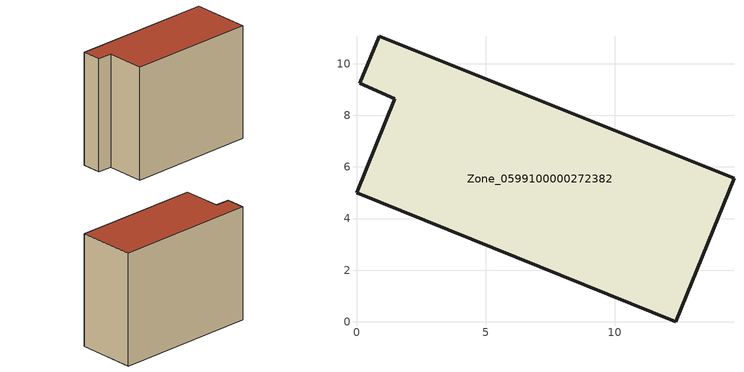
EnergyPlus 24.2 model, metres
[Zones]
Zone_0599100000272382
 floor ground (C_G): 0.89,11.06 14.63,5.55 12.37,0 0,4.99 1.49,8.64 0.13,9.24 z0
 wall outside (C_F): 14.63,5.55 0.89,11.06 0.13,9.24 1.49,8.64 0,4.99 12.37,0 14.63,5.55 z0:11.66
 roof outside (C_R): 12.37,0 14.63,5.55 0.89,11.06 0.13,9.24 1.49,8.64 0,4.99 z11.66
[BUILDING]
Pand.0599100000272382: North Axis=0; Terrain=City; Loads Convergence Tolerance Value=0.04; Temperature Convergence Tolerance Value=0.4; Solar Distribution=FullExterior; Maximum Number of Warmup Days=25; Minimum Number of Warmup Days=1
[Site:Location]
Rotterdam.The.Hague.AP_ZH_NLD Design_Conditions: Latitude=51.96; Longitude=4.45; Time Zone=1; Elevation=-4.5
[SITE:GROUNDTEMPERATURE:BUILDINGSURFACE]
18, 18, 18, 18, 18, 18, 18, 18, 18, 18, 18, 18
[MATERIAL] Thermal Absorptance=0.9; Solar Absorptance=0.7; Visible Absorptance=0.7
Name | Roughness | Thickness | Conductivity | Density | Specific Heat
G.TI.1946 | MediumSmooth | 0.15 | 1 | 540 | 1210
F.TI.1946 | Rough | 0.3 | 0.857143 | 1920 | 840
R.TI.1946 | MediumRough | 0.2 | 0.1 | 1500 | 1000
[CONSTRUCTION]
C_G: G.TI.1946
C_F: F.TI.1946
C_R: R.TI.1946
[ZONE]
Zone_0599100000272382: Type=1; Multiplier=1; Ceiling Height=Autocalculate; Volume=Autocalculate; Floor Area=autocalculate; Part of Total Floor Area=Yes
[ZONEINFILTRATION:DESIGNFLOWRATE]
Infil_Zone_0599100000272382: Zone or ZoneList or Space or SpaceList=Zone_0599100000272382; Schedule=AlwaysOn; Design Flow Rate Calculation Method=Flow/Area; Flow Rate per Floor Area=0.003; Constant Term Coefficient=1; Temperature Term Coefficient=0; Velocity Term Coefficient=0; Velocity Squared Term Coefficient=0
[HVACTEMPLATE:ZONE:IDEALLOADSAIRSYSTEM]
Zone_0599100000272382: Maximum Heating Supply Air Temperature=50; Minimum Cooling Supply Air Temperature=13; Maximum Heating Supply Air Humidity Ratio=0.0156; Minimum Cooling Supply Air Humidity Ratio=0.0077; Heating Limit=NoLimit; Cooling Limit=NoLimit; Dehumidification Control Type=ConstantSensibleHeatRatio; Cooling Sensible Heat Ratio=0.7; Dehumidification Setpoint=60; Humidification Control Type=None; Humidification Setpoint=30; Outdoor Air Method=None; Outdoor Air Flow Rate per Person=0.00944; Outdoor Air Flow Rate per Zone Floor Area=0; Outdoor Air Flow Rate per Zone=0; Demand Controlled Ventilation Type=None; Outdoor Air Economizer Type=NoEconomizer; Heat Recovery Type=None; Sensible Heat Recovery Effectiveness=0.7; Latent Heat Recovery Effectiveness=0.65
[ZONECONTROL:THERMOSTAT]
ThermostatControl_Zone_0599100000272382: Zone or ZoneList=Zone_0599100000272382; Control Type Schedule=DualSetpointControlType; Control 1=Thermostat_Zone_0599100000272382; Temperature Difference Between Cutout And Setpoint=0
[THERMOSTATSETPOINT:DUALSETPOINT]
Thermostat_Zone_0599100000272382: Heating Setpoint Temperature Schedule=HeatingSetpoint_Zone_0599100000272382; Cooling Setpoint Temperature Schedule=CoolingSetpoint_Zone_0599100000272382
[SCHEDULE:COMPACT]
HeatingSetpoint_Zone_0599100000272382: Through: 12/31, For: AllDays, Until: 24:00, 21
CoolingSetpoint_Zone_0599100000272382: Through: 12/31, For: AllDays, Until: 24:00, 24
DualSetpointControlType: Through: 12/31, For: AllDays, Until: 24:00, 4
AlwaysOn: Through: 12/31, For: AllDays, Until: 24:00, 1
